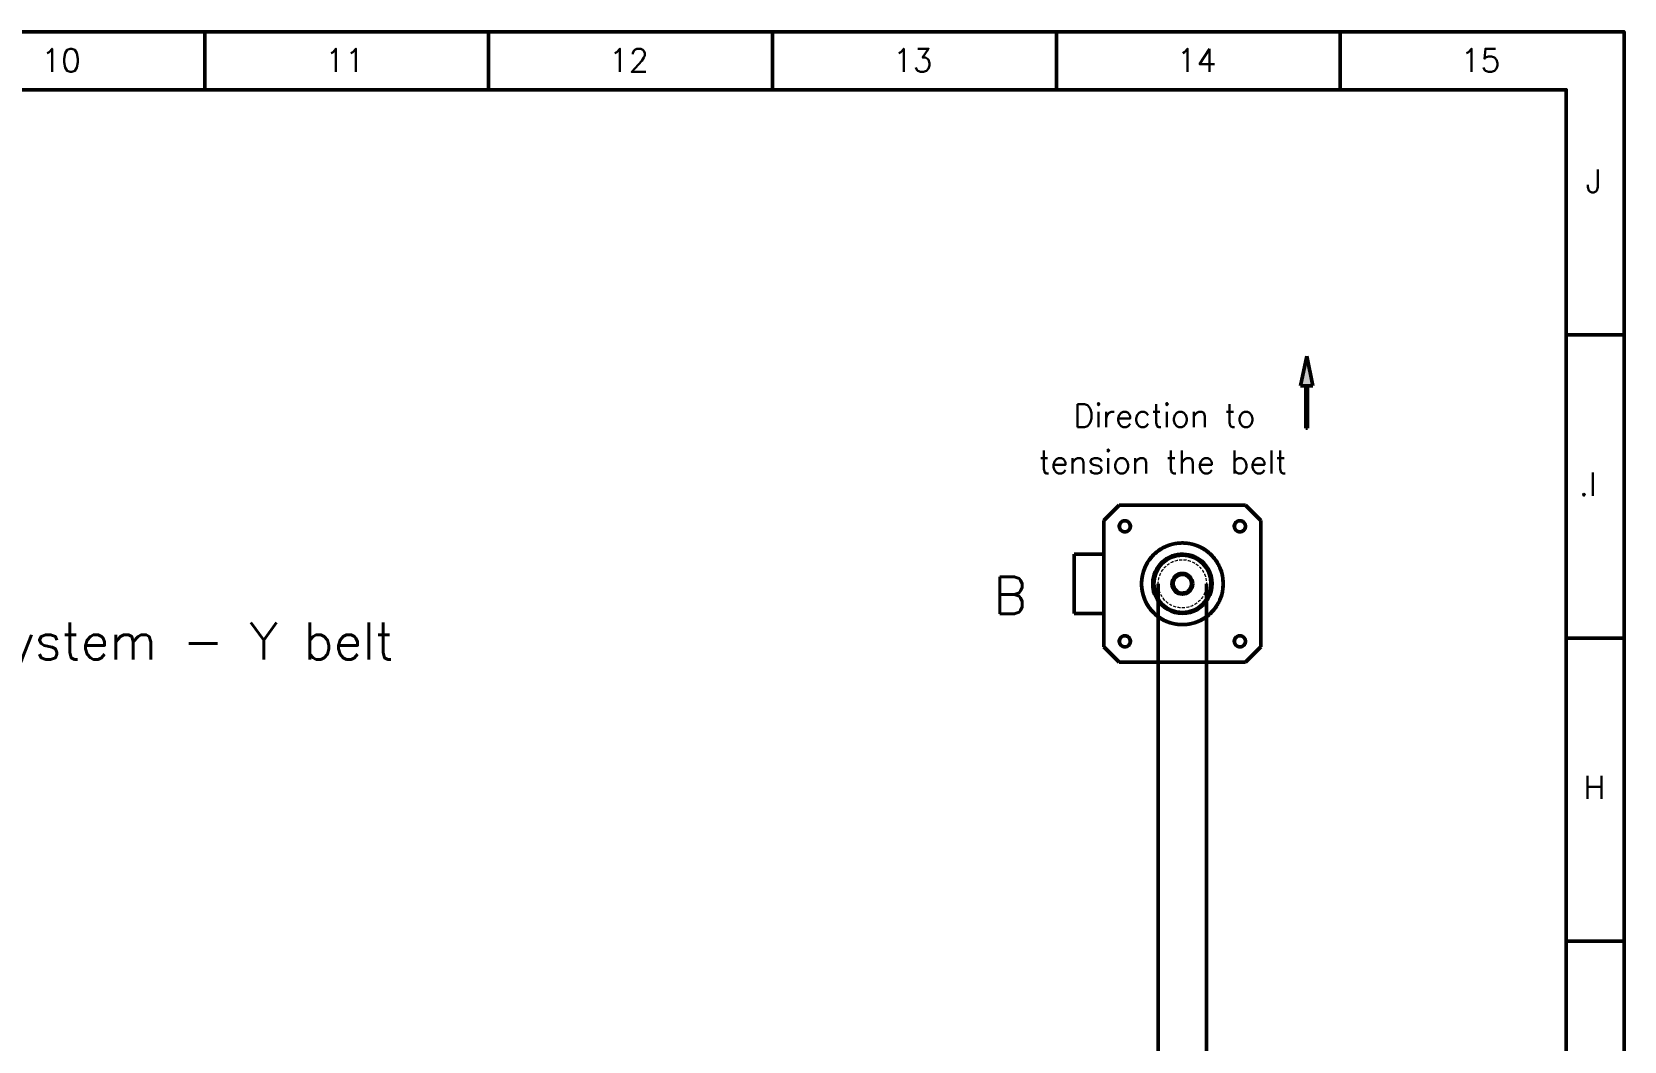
# Model space of a CAD drawing. Extents: x 23762 to 25598, y -7321 to -6014.
# Drawn here: x 24912 to 25598, y -6449 to -6014 of the extents above; entities that cross this region are included whole.
import ezdxf

# ---------------------------------------------------------------- set-up
doc = ezdxf.new("R2010")
doc.units = 0
doc.linetypes.add('DASHED', pattern=[19.05, 12.7, -6.35])
doc.layers.add('Cotas', color=90, linetype='Continuous')
for name, color, linetype, lineweight in [('Fixação e Transmissão', 5, 'Continuous', 50), ('Linha tracejada', 254, 'DASHED', 15), ('Perfis e Cantoneiras', 2, 'Continuous', 50), ('Peças Usinadas', 120, 'Continuous', 50)]:
    doc.layers.add(name, color=color, linetype=linetype, lineweight=lineweight)
doc.layers.add('Motores', color=7, linetype='Continuous', lineweight=50, true_color=0x55ff00)
doc.styles.get("Standard").update_dxf_attribs({"font": 'romans.shx'})

msp = doc.modelspace()

# ---------------------------------------------------------------- hatches: boundary and pattern name
at = {"layer": 'Perfis e Cantoneiras'}
h = msp.add_hatch(color=130, dxfattribs=at)
h.dxf.hatch_style = 1
h.paths.add_polyline_path([(25463.78, -6166.51), (25461.14, -6153.69), (25458.5, -6166.51), (25461.14, -6166.51), (25463.78, -6166.51)])
h = msp.add_hatch(color=130, dxfattribs=at)
h.dxf.hatch_style = 1
h.paths.add_polyline_path([(25461.45, -6184.77), (25461.45, -6166.51), (25460.82, -6166.51), (25460.82, -6184.77), (25461.45, -6184.77)])

# ---------------------------------------------------------------- linework, layer by layer
at = {"layer": 'Fixação e Transmissão'}
for radius in [12.32, 4.48]:
    msp.add_circle((25407.55, -6251.87), radius, dxfattribs=at)
for radius, start, end in [(12.8, 37.8, 217.7999), (12.8, 217.7999, 37.8), (4, 37.8, 217.7999), (4, 217.7999, 37.8)]:
    msp.add_arc((25407.55, -6251.87), radius, start, end, dxfattribs=at)
for points, degree in [([(25410.04, -6239.31), (25410.04, -6239.31), (25410.22, -6239.35)], 2), ([(25410.73, -6239.47), (25410.89, -6239.51), (25411.08, -6239.56)], 2), ([(25411.49, -6239.69), (25411.61, -6239.73)], 1), ([(25411.86, -6239.81), (25411.93, -6239.84)], 1), ([(25412.37, -6240), (25412.58, -6240.09), (25412.8, -6240.19)], 2), ([(25413.22, -6240.39), (25413.46, -6240.51), (25413.66, -6240.62)], 2), ([(25413.91, -6240.76), (25414.07, -6240.85), (25414.19, -6240.92)], 2), ([(25414.39, -6241.05), (25414.48, -6241.1), (25414.52, -6241.13)], 2), ([(25414.53, -6241.14), (25414.56, -6241.15), (25414.56, -6241.15)], 2), ([(25394.75, -6251.89), (25394.75, -6251.73), (25394.76, -6251.59)], 2), ([(25394.75, -6251.84), (25394.75, -6252.16), (25394.77, -6252.58)], 2), ([(25394.76, -6251.35), (25394.77, -6251.15), (25394.77, -6251.15)], 2), ([(25394.78, -6252.69), (25394.77, -6252.47), (25394.76, -6252.27)], 2), ([(25394.77, -6251.15), (25394.77, -6251.16), (25394.77, -6251.32)], 2), ([(25394.88, -6253.63), (25394.84, -6253.4), (25394.82, -6253.16)], 2), ([(25394.87, -6253.58), (25394.9, -6253.81), (25394.94, -6254.04)], 2), ([(25395.04, -6254.55), (25394.99, -6254.33), (25394.95, -6254.09)], 2), ([(25395.03, -6254.51), (25395.08, -6254.73), (25395.12, -6254.92)], 2), ([(25395.23, -6255.32), (25395.18, -6255.16), (25395.14, -6254.96)], 2), ([(25395.22, -6255.28), (25395.26, -6255.44), (25395.3, -6255.57)], 2), ([(25395.31, -6255.6), (25395.29, -6255.52), (25395.26, -6255.42)], 2), ([(25395.37, -6255.8), (25395.4, -6255.89), (25395.42, -6255.94)], 2), ([(25395.44, -6255.99), (25395.43, -6255.98), (25395.38, -6255.82)], 2), ([(25395.42, -6255.95), (25395.44, -6255.99), (25395.44, -6255.99)], 2), ([(25417.18, -6260.3), (25417.18, -6260.3), (25417.02, -6260.49), (25416.72, -6260.8)], 3), ([(25417.04, -6260.45), (25417.18, -6260.3), (25417.18, -6260.3)], 2), ([(25413.99, -6262.93), (25413.61, -6263.15), (25413.36, -6263.27), (25413.33, -6263.29)], 3), ([(25413.33, -6263.29), (25413.33, -6263.29), (25413.45, -6263.23)], 2), ([(25413.33, -6263.29), (25413.33, -6263.29)], 1), ([(25414.39, -6262.69), (25414.5, -6262.62), (25414.6, -6262.55)], 2), ([(25414.72, -6262.47), (25414.68, -6262.5)], 1), ([(25415.44, -6261.95), (25415.34, -6262.02)], 1), ([(25415.36, -6262.01), (25415.38, -6261.99)], 1), ([(25416.08, -6261.41), (25416.13, -6261.37)], 1), ([(25416.35, -6261.16), (25416.26, -6261.25), (25416.15, -6261.35)], 2), ([(25416.67, -6260.85), (25416.83, -6260.68), (25416.95, -6260.56)], 2)]:
    msp.add_open_spline(points, degree=degree, dxfattribs=at)
at = {"layer": 'Linha tracejada', "ltscale": 0.1}
msp.add_circle((25407.55, -6251.87), 10.4, dxfattribs=at)
at = {"layer": 'Motores'}
for p, q in [((25373.71, -6224.61), (25380.3, -6218.03)), ((25373.71, -6224.61), (25380.3, -6218.03)), ((25380.3, -6218.03), (25434.81, -6218.03)), ((25380.3, -6218.03), (25434.81, -6218.03)), ((25441.39, -6224.61), (25434.81, -6218.03)), ((25434.81, -6218.03), (25441.39, -6224.61)), ((25373.71, -6279.12), (25373.71, -6224.61)), ((25373.71, -6279.12), (25373.71, -6224.61)), ((25441.39, -6279.12), (25441.39, -6224.61)), ((25441.39, -6224.61), (25441.39, -6279.12)), ((25360.91, -6239.07), (25373.71, -6239.07)), ((25373.71, -6239.07), (25360.91, -6239.07)), ((25360.91, -6239.07), (25360.91, -6264.67)), ((25360.91, -6264.67), (25360.91, -6239.07)), ((25360.91, -6264.67), (25373.71, -6264.67)), ((25373.71, -6264.67), (25360.91, -6264.67)), ((25380.3, -6285.71), (25373.71, -6279.12)), ((25380.3, -6285.71), (25373.71, -6279.12)), ((25434.81, -6285.71), (25441.39, -6279.12)), ((25441.39, -6279.12), (25434.81, -6285.71)), ((25380.3, -6285.71), (25434.81, -6285.71)), ((25434.81, -6285.71), (25380.3, -6285.71))]:
    msp.add_line(p, q, dxfattribs=at)
for centre, radius, start, end in [((25382.75, -6227.07), 2.4, 360, 180), ((25432.35, -6227.07), 2.4, 0, 180), ((25382.75, -6227.07), 2.4, 180, 360), ((25432.35, -6227.07), 2.4, 180, 360), ((25407.55, -6251.87), 17.6, 360, 180), ((25407.55, -6251.87), 17.6, 180, 360), ((25382.75, -6276.67), 2.4, 360, 180), ((25382.75, -6276.67), 2.4, 180, 360), ((25432.35, -6276.67), 2.4, 0, 180), ((25432.35, -6276.67), 2.4, 180, 360)]:
    msp.add_arc(centre, radius, start, end, dxfattribs=at)
for points in [[(25380.76, -6225.73), (25380.63, -6225.93), (25380.54, -6226.15)], [(25380.76, -6225.73), (25380.63, -6225.93), (25380.54, -6226.15)], [(25381.06, -6225.37), (25380.89, -6225.54), (25380.76, -6225.73)], [(25381.06, -6225.37), (25380.89, -6225.54), (25380.76, -6225.73)], [(25381.42, -6225.07), (25381.22, -6225.2), (25381.06, -6225.37)], [(25381.42, -6225.07), (25381.22, -6225.2), (25381.06, -6225.37)], [(25381.84, -6224.85), (25381.62, -6224.94), (25381.42, -6225.07)], [(25382.29, -6224.71), (25382.05, -6224.76), (25381.84, -6224.85)], [(25382.29, -6224.71), (25382.05, -6224.76), (25381.84, -6224.85)], [(25382.75, -6224.67), (25382.52, -6224.67), (25382.29, -6224.71)], [(25382.75, -6224.67), (25382.52, -6224.67), (25382.29, -6224.71)], [(25383.22, -6224.71), (25382.99, -6224.67), (25382.75, -6224.67)], [(25383.67, -6224.85), (25383.45, -6224.76), (25383.22, -6224.71)], [(25384.09, -6225.07), (25383.89, -6224.94), (25383.67, -6224.85)], [(25384.09, -6225.07), (25383.89, -6224.94), (25383.67, -6224.85)], [(25384.45, -6225.37), (25384.28, -6225.2), (25384.09, -6225.07)], [(25384.75, -6225.73), (25384.62, -6225.54), (25384.45, -6225.37)], [(25384.75, -6225.73), (25384.62, -6225.54), (25384.45, -6225.37)], [(25384.97, -6226.15), (25384.88, -6225.93), (25384.75, -6225.73)], [(25430.36, -6225.73), (25430.23, -6225.93), (25430.14, -6226.15)], [(25430.36, -6225.73), (25430.23, -6225.93), (25430.14, -6226.15)], [(25430.66, -6225.37), (25430.49, -6225.54), (25430.36, -6225.73)], [(25430.66, -6225.37), (25430.49, -6225.54), (25430.36, -6225.73)], [(25431.02, -6225.07), (25430.82, -6225.2), (25430.66, -6225.37)], [(25431.02, -6225.07), (25430.82, -6225.2), (25430.66, -6225.37)], [(25431.44, -6224.85), (25431.22, -6224.94), (25431.02, -6225.07)], [(25431.44, -6224.85), (25431.22, -6224.94), (25431.02, -6225.07)], [(25431.89, -6224.71), (25431.65, -6224.76), (25431.44, -6224.85)], [(25432.35, -6224.67), (25432.12, -6224.67), (25431.89, -6224.71)], [(25432.82, -6224.71), (25432.59, -6224.67), (25432.35, -6224.67)], [(25432.82, -6224.71), (25432.59, -6224.67), (25432.35, -6224.67)], [(25433.27, -6224.85), (25433.05, -6224.76), (25432.82, -6224.71)], [(25433.27, -6224.85), (25433.05, -6224.76), (25432.82, -6224.71)], [(25433.69, -6225.07), (25433.49, -6224.94), (25433.27, -6224.85)], [(25433.69, -6225.07), (25433.49, -6224.94), (25433.27, -6224.85)], [(25434.05, -6225.37), (25433.88, -6225.2), (25433.69, -6225.07)], [(25434.05, -6225.37), (25433.88, -6225.2), (25433.69, -6225.07)], [(25434.35, -6225.73), (25434.22, -6225.54), (25434.05, -6225.37)], [(25434.35, -6225.73), (25434.22, -6225.54), (25434.05, -6225.37)], [(25434.57, -6226.15), (25434.48, -6225.93), (25434.35, -6225.73)], [(25380.4, -6226.6), (25380.35, -6226.83), (25380.35, -6227.07)], [(25380.4, -6226.6), (25380.35, -6226.83), (25380.35, -6227.07)], [(25380.35, -6227.07), (25380.35, -6227.3), (25380.4, -6227.53)], [(25380.54, -6226.15), (25380.45, -6226.36), (25380.4, -6226.6)], [(25380.54, -6226.15), (25380.45, -6226.36), (25380.4, -6226.6)], [(25380.4, -6227.53), (25380.45, -6227.76), (25380.54, -6227.98)], [(25380.54, -6227.98), (25380.63, -6228.2), (25380.76, -6228.4)], [(25380.54, -6227.98), (25380.63, -6228.2), (25380.76, -6228.4)], [(25380.76, -6228.4), (25380.89, -6228.6), (25381.06, -6228.76)], [(25380.76, -6228.4), (25380.89, -6228.6), (25381.06, -6228.76)], [(25381.06, -6228.76), (25381.22, -6228.93), (25381.42, -6229.06)], [(25381.06, -6228.76), (25381.22, -6228.93), (25381.42, -6229.06)], [(25381.42, -6229.06), (25381.62, -6229.19), (25381.84, -6229.28)], [(25381.42, -6229.06), (25381.62, -6229.19), (25381.84, -6229.28)], [(25381.84, -6229.28), (25382.05, -6229.37), (25382.29, -6229.42)], [(25381.84, -6229.28), (25382.05, -6229.37), (25382.29, -6229.42)], [(25382.29, -6229.42), (25382.52, -6229.47), (25382.75, -6229.47)], [(25382.29, -6229.42), (25382.52, -6229.47), (25382.75, -6229.47)], [(25382.75, -6229.47), (25382.99, -6229.47), (25383.22, -6229.42)], [(25383.22, -6229.42), (25383.45, -6229.37), (25383.67, -6229.28)], [(25383.67, -6229.28), (25383.89, -6229.19), (25384.09, -6229.06)], [(25383.67, -6229.28), (25383.89, -6229.19), (25384.09, -6229.06)], [(25384.09, -6229.06), (25384.28, -6228.93), (25384.45, -6228.76)], [(25384.09, -6229.06), (25384.28, -6228.93), (25384.45, -6228.76)], [(25384.45, -6228.76), (25384.62, -6228.6), (25384.75, -6228.4)], [(25384.75, -6228.4), (25384.88, -6228.2), (25384.97, -6227.98)], [(25384.75, -6228.4), (25384.88, -6228.2), (25384.97, -6227.98)], [(25385.11, -6226.6), (25385.06, -6226.36), (25384.97, -6226.15)], [(25385.11, -6226.6), (25385.06, -6226.36), (25384.97, -6226.15)], [(25384.97, -6227.98), (25385.06, -6227.76), (25385.11, -6227.53)], [(25385.15, -6227.07), (25385.15, -6226.83), (25385.11, -6226.6)], [(25385.15, -6227.07), (25385.15, -6226.83), (25385.11, -6226.6)], [(25385.11, -6227.53), (25385.15, -6227.3), (25385.15, -6227.07)], [(25430, -6226.6), (25429.95, -6226.83), (25429.95, -6227.07)], [(25430, -6226.6), (25429.95, -6226.83), (25429.95, -6227.07)], [(25429.95, -6227.07), (25429.95, -6227.3), (25430, -6227.53)], [(25430.14, -6226.15), (25430.05, -6226.36), (25430, -6226.6)], [(25430.14, -6226.15), (25430.05, -6226.36), (25430, -6226.6)], [(25430, -6227.53), (25430.05, -6227.76), (25430.14, -6227.98)], [(25430.14, -6227.98), (25430.23, -6228.2), (25430.36, -6228.4)], [(25430.14, -6227.98), (25430.23, -6228.2), (25430.36, -6228.4)], [(25430.36, -6228.4), (25430.49, -6228.6), (25430.66, -6228.76)], [(25430.36, -6228.4), (25430.49, -6228.6), (25430.66, -6228.76)], [(25430.66, -6228.76), (25430.82, -6228.93), (25431.02, -6229.06)], [(25431.02, -6229.06), (25431.22, -6229.19), (25431.44, -6229.28)], [(25431.02, -6229.06), (25431.22, -6229.19), (25431.44, -6229.28)], [(25431.44, -6229.28), (25431.65, -6229.37), (25431.89, -6229.42)], [(25431.89, -6229.42), (25432.12, -6229.47), (25432.35, -6229.47)], [(25432.35, -6229.47), (25432.59, -6229.47), (25432.82, -6229.42)], [(25432.35, -6229.47), (25432.59, -6229.47), (25432.82, -6229.42)], [(25432.82, -6229.42), (25433.05, -6229.37), (25433.27, -6229.28)], [(25432.82, -6229.42), (25433.05, -6229.37), (25433.27, -6229.28)], [(25433.27, -6229.28), (25433.49, -6229.19), (25433.69, -6229.06)], [(25433.69, -6229.06), (25433.88, -6228.93), (25434.05, -6228.76)], [(25433.69, -6229.06), (25433.88, -6228.93), (25434.05, -6228.76)], [(25434.05, -6228.76), (25434.22, -6228.6), (25434.35, -6228.4)], [(25434.35, -6228.4), (25434.48, -6228.2), (25434.57, -6227.98)], [(25434.35, -6228.4), (25434.48, -6228.2), (25434.57, -6227.98)], [(25434.71, -6226.6), (25434.66, -6226.36), (25434.57, -6226.15)], [(25434.71, -6226.6), (25434.66, -6226.36), (25434.57, -6226.15)], [(25434.57, -6227.98), (25434.66, -6227.76), (25434.71, -6227.53)], [(25434.75, -6227.07), (25434.75, -6226.83), (25434.71, -6226.6)], [(25434.75, -6227.07), (25434.75, -6226.83), (25434.71, -6226.6)], [(25434.71, -6227.53), (25434.75, -6227.3), (25434.75, -6227.07)], [(25392.92, -6242.09), (25393.88, -6240.65), (25395.11, -6239.42)], [(25395.11, -6239.42), (25396.34, -6238.2), (25397.78, -6237.23)], [(25397.78, -6237.23), (25399.22, -6236.27), (25400.82, -6235.6)], [(25400.82, -6235.6), (25402.42, -6234.94), (25404.12, -6234.6)], [(25404.12, -6234.6), (25405.82, -6234.27), (25407.55, -6234.27)], [(25407.55, -6234.27), (25409.29, -6234.27), (25410.99, -6234.6)], [(25410.99, -6234.6), (25412.69, -6234.94), (25414.29, -6235.6)], [(25414.29, -6235.6), (25415.89, -6236.27), (25417.33, -6237.23)], [(25417.33, -6237.23), (25418.77, -6238.2), (25420, -6239.42)], [(25420, -6239.42), (25421.23, -6240.65), (25422.19, -6242.09)], [(25390.29, -6248.43), (25390.63, -6246.73), (25391.29, -6245.13)], [(25391.29, -6245.13), (25391.96, -6243.53), (25392.92, -6242.09)], [(25422.19, -6242.09), (25423.15, -6243.53), (25423.81, -6245.13)], [(25423.81, -6245.13), (25424.48, -6246.73), (25424.82, -6248.43)], [(25389.95, -6251.87), (25389.95, -6250.13), (25390.29, -6248.43)], [(25390.29, -6255.3), (25389.95, -6253.6), (25389.95, -6251.87)], [(25424.82, -6248.43), (25425.15, -6250.13), (25425.15, -6251.87)], [(25425.15, -6251.87), (25425.15, -6253.6), (25424.82, -6255.3)], [(25391.29, -6258.6), (25390.63, -6257), (25390.29, -6255.3)], [(25392.92, -6261.64), (25391.96, -6260.2), (25391.29, -6258.6)], [(25423.81, -6258.6), (25423.15, -6260.2), (25422.19, -6261.64)], [(25424.82, -6255.3), (25424.48, -6257), (25423.81, -6258.6)], [(25395.11, -6264.31), (25393.88, -6263.08), (25392.92, -6261.64)], [(25397.78, -6266.5), (25396.34, -6265.54), (25395.11, -6264.31)], [(25400.82, -6268.12), (25399.22, -6267.46), (25397.78, -6266.5)], [(25417.33, -6266.5), (25415.89, -6267.46), (25414.29, -6268.12)], [(25420, -6264.31), (25418.77, -6265.54), (25417.33, -6266.5)], [(25422.19, -6261.64), (25421.23, -6263.08), (25420, -6264.31)], [(25404.12, -6269.13), (25402.42, -6268.79), (25400.82, -6268.12)], [(25407.55, -6269.47), (25405.82, -6269.47), (25404.12, -6269.13)], [(25410.99, -6269.13), (25409.29, -6269.47), (25407.55, -6269.47)], [(25414.29, -6268.12), (25412.69, -6268.79), (25410.99, -6269.13)], [(25380.4, -6276.2), (25380.35, -6276.43), (25380.35, -6276.67)], [(25380.35, -6276.67), (25380.35, -6276.9), (25380.4, -6277.13)], [(25380.35, -6276.67), (25380.35, -6276.9), (25380.4, -6277.13)], [(25380.54, -6275.75), (25380.45, -6275.96), (25380.4, -6276.2)], [(25380.4, -6277.13), (25380.45, -6277.36), (25380.54, -6277.58)], [(25380.4, -6277.13), (25380.45, -6277.36), (25380.54, -6277.58)], [(25380.76, -6275.33), (25380.63, -6275.53), (25380.54, -6275.75)], [(25380.76, -6275.33), (25380.63, -6275.53), (25380.54, -6275.75)], [(25380.54, -6277.58), (25380.63, -6277.8), (25380.76, -6278)], [(25381.06, -6274.97), (25380.89, -6275.14), (25380.76, -6275.33)], [(25380.76, -6278), (25380.89, -6278.2), (25381.06, -6278.36)], [(25380.76, -6278), (25380.89, -6278.2), (25381.06, -6278.36)], [(25381.42, -6274.67), (25381.22, -6274.8), (25381.06, -6274.97)], [(25381.42, -6274.67), (25381.22, -6274.8), (25381.06, -6274.97)], [(25381.06, -6278.36), (25381.22, -6278.53), (25381.42, -6278.66)], [(25381.06, -6278.36), (25381.22, -6278.53), (25381.42, -6278.66)], [(25381.84, -6274.45), (25381.62, -6274.54), (25381.42, -6274.67)], [(25381.42, -6278.66), (25381.62, -6278.79), (25381.84, -6278.88)], [(25381.42, -6278.66), (25381.62, -6278.79), (25381.84, -6278.88)], [(25382.29, -6274.31), (25382.05, -6274.36), (25381.84, -6274.45)], [(25382.29, -6274.31), (25382.05, -6274.36), (25381.84, -6274.45)], [(25381.84, -6278.88), (25382.05, -6278.97), (25382.29, -6279.02)], [(25381.84, -6278.88), (25382.05, -6278.97), (25382.29, -6279.02)], [(25382.75, -6274.27), (25382.52, -6274.27), (25382.29, -6274.31)], [(25382.75, -6274.27), (25382.52, -6274.27), (25382.29, -6274.31)], [(25382.29, -6279.02), (25382.52, -6279.07), (25382.75, -6279.07)], [(25382.29, -6279.02), (25382.52, -6279.07), (25382.75, -6279.07)], [(25383.22, -6274.31), (25382.99, -6274.27), (25382.75, -6274.27)], [(25382.75, -6279.07), (25382.99, -6279.07), (25383.22, -6279.02)], [(25383.67, -6274.45), (25383.45, -6274.36), (25383.22, -6274.31)], [(25383.22, -6279.02), (25383.45, -6278.97), (25383.67, -6278.88)], [(25384.09, -6274.67), (25383.89, -6274.54), (25383.67, -6274.45)], [(25384.09, -6274.67), (25383.89, -6274.54), (25383.67, -6274.45)], [(25383.67, -6278.88), (25383.89, -6278.79), (25384.09, -6278.66)], [(25383.67, -6278.88), (25383.89, -6278.79), (25384.09, -6278.66)], [(25384.45, -6274.97), (25384.28, -6274.8), (25384.09, -6274.67)], [(25384.09, -6278.66), (25384.28, -6278.53), (25384.45, -6278.36)], [(25384.09, -6278.66), (25384.28, -6278.53), (25384.45, -6278.36)], [(25384.75, -6275.33), (25384.62, -6275.14), (25384.45, -6274.97)], [(25384.75, -6275.33), (25384.62, -6275.14), (25384.45, -6274.97)], [(25384.45, -6278.36), (25384.62, -6278.2), (25384.75, -6278)], [(25384.45, -6278.36), (25384.62, -6278.2), (25384.75, -6278)], [(25384.97, -6275.75), (25384.88, -6275.53), (25384.75, -6275.33)], [(25384.97, -6275.75), (25384.88, -6275.53), (25384.75, -6275.33)], [(25384.75, -6278), (25384.88, -6277.8), (25384.97, -6277.58)], [(25384.75, -6278), (25384.88, -6277.8), (25384.97, -6277.58)], [(25385.11, -6276.2), (25385.06, -6275.96), (25384.97, -6275.75)], [(25384.97, -6277.58), (25385.06, -6277.36), (25385.11, -6277.13)], [(25384.97, -6277.58), (25385.06, -6277.36), (25385.11, -6277.13)], [(25385.15, -6276.67), (25385.15, -6276.43), (25385.11, -6276.2)], [(25385.11, -6277.13), (25385.15, -6276.9), (25385.15, -6276.67)], [(25385.11, -6277.13), (25385.15, -6276.9), (25385.15, -6276.67)], [(25430, -6276.2), (25429.95, -6276.43), (25429.95, -6276.67)], [(25429.95, -6276.67), (25429.95, -6276.9), (25430, -6277.13)], [(25429.95, -6276.67), (25429.95, -6276.9), (25430, -6277.13)], [(25430.14, -6275.75), (25430.05, -6275.96), (25430, -6276.2)], [(25430, -6277.13), (25430.05, -6277.36), (25430.14, -6277.58)], [(25430, -6277.13), (25430.05, -6277.36), (25430.14, -6277.58)], [(25430.36, -6275.33), (25430.23, -6275.53), (25430.14, -6275.75)], [(25430.36, -6275.33), (25430.23, -6275.53), (25430.14, -6275.75)], [(25430.14, -6277.58), (25430.23, -6277.8), (25430.36, -6278)], [(25430.66, -6274.97), (25430.49, -6275.14), (25430.36, -6275.33)], [(25430.36, -6278), (25430.49, -6278.2), (25430.66, -6278.36)], [(25430.36, -6278), (25430.49, -6278.2), (25430.66, -6278.36)], [(25431.02, -6274.67), (25430.82, -6274.8), (25430.66, -6274.97)], [(25431.02, -6274.67), (25430.82, -6274.8), (25430.66, -6274.97)], [(25430.66, -6278.36), (25430.82, -6278.53), (25431.02, -6278.66)], [(25431.44, -6274.45), (25431.22, -6274.54), (25431.02, -6274.67)], [(25431.44, -6274.45), (25431.22, -6274.54), (25431.02, -6274.67)], [(25431.02, -6278.66), (25431.22, -6278.79), (25431.44, -6278.88)], [(25431.02, -6278.66), (25431.22, -6278.79), (25431.44, -6278.88)], [(25431.89, -6274.31), (25431.65, -6274.36), (25431.44, -6274.45)], [(25431.44, -6278.88), (25431.65, -6278.97), (25431.89, -6279.02)], [(25432.35, -6274.27), (25432.12, -6274.27), (25431.89, -6274.31)], [(25431.89, -6279.02), (25432.12, -6279.07), (25432.35, -6279.07)], [(25432.82, -6274.31), (25432.59, -6274.27), (25432.35, -6274.27)], [(25432.82, -6274.31), (25432.59, -6274.27), (25432.35, -6274.27)], [(25432.35, -6279.07), (25432.59, -6279.07), (25432.82, -6279.02)], [(25432.35, -6279.07), (25432.59, -6279.07), (25432.82, -6279.02)], [(25433.27, -6274.45), (25433.05, -6274.36), (25432.82, -6274.31)], [(25433.27, -6274.45), (25433.05, -6274.36), (25432.82, -6274.31)], [(25432.82, -6279.02), (25433.05, -6278.97), (25433.27, -6278.88)], [(25432.82, -6279.02), (25433.05, -6278.97), (25433.27, -6278.88)], [(25433.69, -6274.67), (25433.49, -6274.54), (25433.27, -6274.45)], [(25433.69, -6274.67), (25433.49, -6274.54), (25433.27, -6274.45)], [(25433.27, -6278.88), (25433.49, -6278.79), (25433.69, -6278.66)], [(25434.05, -6274.97), (25433.88, -6274.8), (25433.69, -6274.67)], [(25434.05, -6274.97), (25433.88, -6274.8), (25433.69, -6274.67)], [(25433.69, -6278.66), (25433.88, -6278.53), (25434.05, -6278.36)], [(25433.69, -6278.66), (25433.88, -6278.53), (25434.05, -6278.36)], [(25434.35, -6275.33), (25434.22, -6275.14), (25434.05, -6274.97)], [(25434.35, -6275.33), (25434.22, -6275.14), (25434.05, -6274.97)], [(25434.05, -6278.36), (25434.22, -6278.2), (25434.35, -6278)], [(25434.05, -6278.36), (25434.22, -6278.2), (25434.35, -6278)], [(25434.57, -6275.75), (25434.48, -6275.53), (25434.35, -6275.33)], [(25434.57, -6275.75), (25434.48, -6275.53), (25434.35, -6275.33)], [(25434.35, -6278), (25434.48, -6277.8), (25434.57, -6277.58)], [(25434.35, -6278), (25434.48, -6277.8), (25434.57, -6277.58)], [(25434.71, -6276.2), (25434.66, -6275.96), (25434.57, -6275.75)], [(25434.57, -6277.58), (25434.66, -6277.36), (25434.71, -6277.13)], [(25434.57, -6277.58), (25434.66, -6277.36), (25434.71, -6277.13)], [(25434.75, -6276.67), (25434.75, -6276.43), (25434.71, -6276.2)], [(25434.71, -6277.13), (25434.75, -6276.9), (25434.75, -6276.67)], [(25434.71, -6277.13), (25434.75, -6276.9), (25434.75, -6276.67)]]:
    msp.add_open_spline(points, degree=2, dxfattribs=at)
at = {"layer": 'Perfis e Cantoneiras', "color": 130}
for p, q in [((25461.14, -6153.69), (25458.5, -6166.51)), ((25461.14, -6153.69), (25463.78, -6166.51)), ((25463.78, -6166.51), (25458.5, -6166.51)), ((25460.82, -6166.51), (25460.82, -6184.77)), ((25460.82, -6166.51), (25461.45, -6166.51)), ((25461.45, -6166.51), (25461.45, -6184.77)), ((25460.82, -6184.77), (25461.45, -6184.77))]:
    msp.add_line(p, q, dxfattribs=at)
at = {"layer": 'Peças Usinadas'}
for p, q in [((24986.1, -6013.86), (24986.1, -6038.86)), ((25108.48, -6013.86), (25108.48, -6038.86)), ((25230.86, -6013.86), (25230.86, -6038.86)), ((25353.24, -6013.86), (25353.24, -6038.86)), ((25475.63, -6013.86), (25475.63, -6038.86)), ((25598.01, -6144.58), (25573.01, -6144.58)), ((25397.15, -6563.3), (25397.15, -6251.87)), ((25417.95, -6251.87), (25417.95, -6870.51)), ((25598.01, -6275.29), (25573.01, -6275.29)), ((25598.01, -6406.01), (25573.01, -6406.01))]:
    msp.add_line(p, q, dxfattribs=at)
at = {"layer": 'Peças Usinadas', "flags": 128}
for points in [[(23762.28, -7321.01), (25598.01, -7321.01), (25598.01, -6013.86), (23762.28, -6013.86)], [(23787.28, -7296.01), (25573.01, -7296.01), (25573.01, -6038.86), (23787.28, -6038.86)]]:
    msp.add_lwpolyline(points, close=True, dxfattribs=at)

# ---------------------------------------------------------------- texts
at = {"layer": 'Cotas'}
for s, p in [('10', (24915.58, -6031.17)), ('11', (25037.96, -6031.17)), ('12', (25160.34, -6031.17)), ('13', (25282.73, -6031.17)), ('14', (25405.11, -6031.17)), ('15', (25527.49, -6031.17)), ('J', (25581.49, -6083.18)), ('.I', (25578.49, -6213.9)), ('H', (25580.49, -6344.61))]:
    msp.add_text(s, height=10, dxfattribs=at).set_placement(p)
at = {"layer": 'Perfis e Cantoneiras', "color": 130}
for s, height, p in [('Direction to', 10, (25360.62, -6184.37)), ('tension the belt', 10, (25345.62, -6204.37)), ('B', 16, (25326.17, -6264.84))]:
    msp.add_text(s, height=height, dxfattribs=at).set_placement(p)
at = {"layer": 'Perfis e Cantoneiras', "color": 4}
msp.add_text('B - Core XY system - Y belt', height=16, dxfattribs=at).set_placement((24739.29, -6284.51))

doc.saveas('drawing.dxf')
